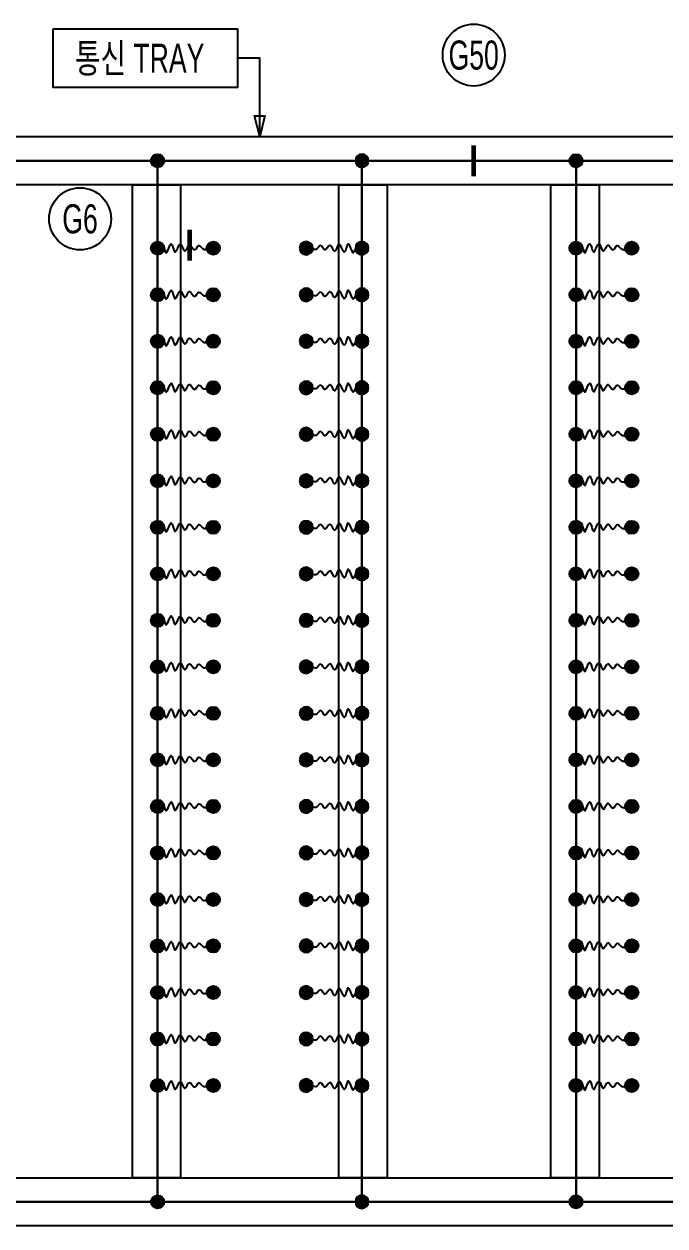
# Model space of a CAD drawing. Header units: millimetres. Extents: x -120884 to 122161, y 4425 to 84147.
# Drawn here: x -72830 to -64559, y 52614 to 68118 of the extents above; entities that cross this region are included whole.
import ezdxf
from ezdxf.enums import TextEntityAlignment as Align

# ---------------------------------------------------------------- set-up
doc = ezdxf.new("R2010")
doc.units = ezdxf.units.MM
doc.header["$LTSCALE"] = 150
doc.set_wipeout_variables(frame=1)
doc.linetypes.add('D1', pattern=[3, 1, -1, 1])
for name, color, linetype in [('-----21 Embeded Wire in Ceiling or Wall_전기', 3, 'Continuous'), ('-----27 Communication Cable Tray', 2, 'Continuous'), ('-----29 Indicator', 1, 'Continuous'), ('-----30 Text', 2, 'Continuous')]:
    doc.layers.add(name, color=color, linetype=linetype)
doc.styles.add('ELEC', font='')
doc.styles.get('ELEC').set_extended_font_data('Dotum')

# ---------------------------------------------------------------- blocks, each defined once
blk = doc.blocks.new('A$C10f95c32')
h = blk.add_hatch(color=0)
edge = h.paths.add_edge_path()
edge.add_arc((64.00719340983778, 64.00719340983778), 64.0071934098378, 720.0000000000341, 1080.000000000034, ccw=False)
at = {"color": 0}
blk.add_circle((64.00719340983778, 64.00719340983778), 64.0071934098378, dxfattribs=at)

msp = doc.modelspace()

# ---------------------------------------------------------------- linework, layer by layer
at = {"layer": '-----21 Embeded Wire in Ceiling or Wall_전기', "linetype": 'D1', "ltscale": 0.5, "const_width": 30, "elevation": 6.03217089559932e-10}
msp.add_lwpolyline([(-99799.64994898603, 52925.34452873934), (-39775.63594410513, 52925.34452873934), (-39775.63594410513, 66354.73008716758), (-99799.64994898603, 66354.73008716758)], close=True, dxfattribs=at)
for points in [[(-71106.26776992806, 66354.73008716758), (-71106.26776992806, 52925.34452873934)], [(-68469.0150966635, 66354.73008716758), (-68469.0150966635, 52925.34452873934)], [(-65706.26776992806, 66354.73008716758), (-65706.26776992806, 52925.34452873934)]]:
    msp.add_lwpolyline(points, dxfattribs=at)
at = {"layer": '-----21 Embeded Wire in Ceiling or Wall_전기'}
for points in [[(-71106.26776992806, 65226.22074930242), (-71052.59383443042, 65285.05277752626), (-70993.45864819406, 65167.56806085177), (-70929.56098314907, 65284.37394351012), (-70878.5815741026, 65173.6794242725), (-70811.288032182, 65280.29908213805), (-70754.18985637321, 65188.62027309102), (-70693.69322519281, 65266.7168299894), (-70626.3996832722, 65204.2390272881), (-70574.06140777629, 65261.28430058493), (-70510.67428458642, 65211.03108199994), (-70427.06660979285, 65240.23208834586), (-70387.64143330508, 65226.22074930242)], [(-68469.0150966635, 65226.22074930242), (-68522.68903216114, 65285.05277752626), (-68581.8242183975, 65167.56806085177), (-68645.72188344249, 65284.37394351012), (-68696.70129248896, 65173.6794242725), (-68763.99483440956, 65280.29908213805), (-68821.09301021835, 65188.62027309102), (-68881.58964139875, 65266.7168299894), (-68948.88318331935, 65204.2390272881), (-69001.22145881527, 65261.28430058493), (-69064.60858200514, 65211.03108199994), (-69148.21625679871, 65240.23208834586), (-69187.64143328648, 65226.22074930242)], [(-65706.26776992806, 65226.22074930242), (-65652.59383443042, 65285.05277752626), (-65593.45864819406, 65167.56806085177), (-65529.56098314907, 65284.37394351012), (-65478.5815741026, 65173.6794242725), (-65411.288032182, 65280.29908213805), (-65354.18985637321, 65188.62027309102), (-65293.69322519281, 65266.7168299894), (-65226.3996832722, 65204.2390272881), (-65174.06140777629, 65261.28430058493), (-65110.67428458642, 65211.03108199994), (-65027.06660979285, 65240.23208834586), (-64987.64143330508, 65226.22074930242)], [(-71106.26776992064, 64626.22074930251), (-71052.593834423, 64685.05277752635), (-70993.45864818664, 64567.56806085186), (-70929.56098314165, 64684.3739435102), (-70878.58157409518, 64573.67942427259), (-70811.28803217458, 64680.29908213814), (-70754.18985636579, 64588.6202730911), (-70693.69322518539, 64666.71682998948), (-70626.39968326478, 64604.23902728819), (-70574.06140776887, 64661.28430058502), (-70510.674284579, 64611.03108200003), (-70427.06660978543, 64640.23208834595), (-70387.64143329766, 64626.22074930251)], [(-68469.01509667092, 64626.22074930251), (-68522.68903216856, 64685.05277752635), (-68581.82421840492, 64567.56806085186), (-68645.7218834499, 64684.3739435102), (-68696.70129249638, 64573.67942427259), (-68763.99483441698, 64680.29908213814), (-68821.09301022577, 64588.6202730911), (-68881.58964140617, 64666.71682998948), (-68948.88318332678, 64604.23902728819), (-69001.22145882269, 64661.28430058502), (-69064.60858201256, 64611.03108200003), (-69148.21625680613, 64640.23208834595), (-69187.6414332939, 64626.22074930251)], [(-65706.26776992064, 64626.22074930251), (-65652.593834423, 64685.05277752635), (-65593.45864818664, 64567.56806085186), (-65529.56098314165, 64684.3739435102), (-65478.58157409518, 64573.67942427259), (-65411.28803217458, 64680.29908213814), (-65354.18985636579, 64588.6202730911), (-65293.69322518539, 64666.71682998948), (-65226.39968326478, 64604.23902728819), (-65174.06140776887, 64661.28430058502), (-65110.674284579, 64611.03108200003), (-65027.06660978543, 64640.23208834595), (-64987.64143329766, 64626.22074930251)], [(-71106.26776991322, 64026.22074930259), (-71052.59383441557, 64085.05277752643), (-70993.45864817922, 63967.56806085195), (-70929.56098313423, 64084.37394351029), (-70878.58157408776, 63973.67942427268), (-70811.28803216715, 64080.29908213823), (-70754.18985635837, 63988.62027309119), (-70693.69322517797, 64066.71682998957), (-70626.39968325736, 64004.23902728828), (-70574.06140776144, 64061.2843005851), (-70510.67428457158, 64011.03108200012), (-70427.066609778, 64040.23208834603), (-70387.64143329023, 64026.22074930259)], [(-68469.01509667834, 64026.22074930259), (-68522.68903217599, 64085.05277752643), (-68581.82421841234, 63967.56806085195), (-68645.72188345733, 64084.37394351029), (-68696.7012925038, 63973.67942427268), (-68763.9948344244, 64080.29908213823), (-68821.09301023319, 63988.62027309119), (-68881.5896414136, 64066.71682998957), (-68948.8831833342, 64004.23902728828), (-69001.22145883011, 64061.2843005851), (-69064.60858201998, 64011.03108200012), (-69148.21625681355, 64040.23208834603), (-69187.64143330132, 64026.22074930259)], [(-65706.26776991322, 64026.22074930259), (-65652.59383441557, 64085.05277752643), (-65593.45864817922, 63967.56806085195), (-65529.56098313423, 64084.37394351029), (-65478.58157408776, 63973.67942427268), (-65411.28803216715, 64080.29908213823), (-65354.18985635837, 63988.62027309119), (-65293.69322517797, 64066.71682998957), (-65226.39968325736, 64004.23902728828), (-65174.06140776144, 64061.2843005851), (-65110.67428457158, 64011.03108200012), (-65027.066609778, 64040.23208834603), (-64987.64143329023, 64026.22074930259)], [(-71106.26776991508, 63426.22074930257), (-71052.59383441744, 63485.05277752641), (-70993.45864818108, 63367.56806085193), (-70929.56098313609, 63484.37394351027), (-70878.58157408962, 63373.67942427265), (-70811.28803216902, 63480.2990821382), (-70754.18985636023, 63388.62027309117), (-70693.69322517983, 63466.71682998955), (-70626.39968325922, 63404.23902728825), (-70574.0614077633, 63461.28430058508), (-70510.67428457344, 63411.0310820001), (-70427.06660977987, 63440.23208834601), (-70387.6414332921, 63426.22074930257)], [(-68469.01509667648, 63426.22074930257), (-68522.68903217412, 63485.05277752641), (-68581.82421841047, 63367.56806085193), (-68645.72188345547, 63484.37394351027), (-68696.70129250194, 63373.67942427265), (-68763.99483442254, 63480.2990821382), (-68821.09301023133, 63388.62027309117), (-68881.58964141173, 63466.71682998955), (-68948.88318333233, 63404.23902728825), (-69001.22145882825, 63461.28430058508), (-69064.60858201812, 63411.0310820001), (-69148.21625681169, 63440.23208834601), (-69187.64143329946, 63426.22074930257)], [(-65706.26776991508, 63426.22074930257), (-65652.59383441744, 63485.05277752641), (-65593.45864818108, 63367.56806085193), (-65529.56098313609, 63484.37394351027), (-65478.58157408962, 63373.67942427265), (-65411.28803216902, 63480.2990821382), (-65354.18985636023, 63388.62027309117), (-65293.69322517983, 63466.71682998955), (-65226.39968325922, 63404.23902728825), (-65174.06140776331, 63461.28430058508), (-65110.67428457344, 63411.0310820001), (-65027.06660977987, 63440.23208834601), (-64987.6414332921, 63426.22074930257)], [(-71106.26776991694, 62826.22074930255), (-71052.5938344193, 62885.05277752639), (-70993.45864818295, 62767.5680608519), (-70929.56098313796, 62884.37394351025), (-70878.58157409148, 62773.67942427263), (-70811.28803217088, 62880.29908213818), (-70754.18985636209, 62788.62027309115), (-70693.69322518169, 62866.71682998953), (-70626.39968326109, 62804.23902728823), (-70574.06140776517, 62861.28430058506), (-70510.6742845753, 62811.03108200007), (-70427.06660978173, 62840.23208834599), (-70387.64143329396, 62826.22074930255)], [(-68469.01509667462, 62826.22074930255), (-68522.68903217226, 62885.05277752639), (-68581.82421840861, 62767.5680608519), (-68645.7218834536, 62884.37394351025), (-68696.70129250007, 62773.67942427263), (-68763.99483442068, 62880.29908213818), (-68821.09301022947, 62788.62027309115), (-68881.58964140987, 62866.71682998953), (-68948.88318333047, 62804.23902728823), (-69001.22145882639, 62861.28430058506), (-69064.60858201626, 62811.03108200007), (-69148.21625680983, 62840.23208834599), (-69187.6414332976, 62826.22074930255)], [(-65706.26776991694, 62826.22074930255), (-65652.5938344193, 62885.05277752639), (-65593.45864818295, 62767.5680608519), (-65529.56098313796, 62884.37394351025), (-65478.58157409148, 62773.67942427263), (-65411.28803217088, 62880.29908213818), (-65354.18985636209, 62788.62027309115), (-65293.69322518169, 62866.71682998953), (-65226.39968326109, 62804.23902728823), (-65174.06140776517, 62861.28430058506), (-65110.6742845753, 62811.03108200007), (-65027.06660978173, 62840.23208834599), (-64987.64143329396, 62826.22074930255)], [(-71106.2677699188, 62226.22074930253), (-71052.59383442116, 62285.05277752637), (-70993.45864818481, 62167.56806085188), (-70929.56098313982, 62284.37394351023), (-70878.58157409335, 62173.67942427261), (-70811.28803217274, 62280.29908213816), (-70754.18985636396, 62188.62027309112), (-70693.69322518355, 62266.71682998951), (-70626.39968326295, 62204.23902728821), (-70574.06140776703, 62261.28430058504), (-70510.67428457717, 62211.03108200005), (-70427.0666097836, 62240.23208834597), (-70387.64143329582, 62226.22074930253)], [(-68469.01509667275, 62226.22074930253), (-68522.6890321704, 62285.05277752637), (-68581.82421840675, 62167.56806085188), (-68645.72188345174, 62284.37394351023), (-68696.70129249821, 62173.67942427261), (-68763.99483441882, 62280.29908213816), (-68821.0930102276, 62188.62027309112), (-68881.589641408, 62266.71682998951), (-68948.88318332861, 62204.23902728821), (-69001.22145882453, 62261.28430058504), (-69064.60858201439, 62211.03108200005), (-69148.21625680797, 62240.23208834597), (-69187.64143329574, 62226.22074930253)], [(-65706.2677699188, 62226.22074930253), (-65652.59383442116, 62285.05277752637), (-65593.45864818481, 62167.56806085188), (-65529.56098313982, 62284.37394351023), (-65478.58157409335, 62173.67942427261), (-65411.28803217274, 62280.29908213816), (-65354.18985636396, 62188.62027309112), (-65293.69322518355, 62266.71682998951), (-65226.39968326295, 62204.23902728821), (-65174.06140776703, 62261.28430058504), (-65110.67428457717, 62211.03108200005), (-65027.06660978359, 62240.23208834597), (-64987.64143329582, 62226.22074930253)], [(-71106.26776992067, 61626.22074930251), (-71052.59383442302, 61685.05277752635), (-70993.45864818667, 61567.56806085186), (-70929.56098314168, 61684.3739435102), (-70878.58157409521, 61573.67942427259), (-70811.2880321746, 61680.29908213814), (-70754.18985636582, 61588.6202730911), (-70693.69322518542, 61666.71682998948), (-70626.39968326481, 61604.23902728819), (-70574.0614077689, 61661.28430058502), (-70510.67428457903, 61611.03108200003), (-70427.06660978546, 61640.23208834595), (-70387.64143329769, 61626.22074930251)], [(-68469.01509667089, 61626.22074930251), (-68522.68903216854, 61685.05277752635), (-68581.82421840489, 61567.56806085186), (-68645.72188344988, 61684.3739435102), (-68696.70129249635, 61573.67942427259), (-68763.99483441695, 61680.29908213814), (-68821.09301022574, 61588.6202730911), (-68881.58964140614, 61666.71682998948), (-68948.88318332675, 61604.23902728819), (-69001.22145882266, 61661.28430058502), (-69064.60858201253, 61611.03108200003), (-69148.2162568061, 61640.23208834595), (-69187.64143329387, 61626.22074930251)], [(-65706.26776992067, 61626.22074930251), (-65652.59383442302, 61685.05277752635), (-65593.45864818667, 61567.56806085186), (-65529.56098314168, 61684.3739435102), (-65478.58157409521, 61573.67942427259), (-65411.28803217461, 61680.29908213814), (-65354.18985636582, 61588.6202730911), (-65293.69322518542, 61666.71682998948), (-65226.39968326481, 61604.23902728819), (-65174.0614077689, 61661.28430058502), (-65110.67428457903, 61611.03108200003), (-65027.06660978546, 61640.23208834595), (-64987.64143329769, 61626.22074930251)], [(-71106.26776992067, 61026.22074930251), (-71052.59383442302, 61085.05277752635), (-70993.45864818667, 60967.56806085186), (-70929.56098314168, 61084.3739435102), (-70878.58157409521, 60973.67942427259), (-70811.2880321746, 61080.29908213814), (-70754.18985636582, 60988.6202730911), (-70693.69322518542, 61066.71682998948), (-70626.39968326481, 61004.23902728819), (-70574.0614077689, 61061.28430058502), (-70510.67428457903, 61011.03108200003), (-70427.06660978546, 61040.23208834595), (-70387.64143329769, 61026.22074930251)], [(-68469.01509667089, 61026.22074930251), (-68522.68903216854, 61085.05277752635), (-68581.82421840489, 60967.56806085186), (-68645.72188344988, 61084.3739435102), (-68696.70129249635, 60973.67942427259), (-68763.99483441695, 61080.29908213814), (-68821.09301022574, 60988.6202730911), (-68881.58964140614, 61066.71682998948), (-68948.88318332675, 61004.23902728819), (-69001.22145882266, 61061.28430058502), (-69064.60858201253, 61011.03108200003), (-69148.2162568061, 61040.23208834595), (-69187.64143329387, 61026.22074930251)], [(-65706.26776992067, 61026.22074930251), (-65652.59383442302, 61085.05277752635), (-65593.45864818667, 60967.56806085186), (-65529.56098314168, 61084.3739435102), (-65478.58157409521, 60973.67942427259), (-65411.28803217461, 61080.29908213814), (-65354.18985636582, 60988.6202730911), (-65293.69322518542, 61066.71682998948), (-65226.39968326481, 61004.23902728819), (-65174.0614077689, 61061.28430058502), (-65110.67428457903, 61011.03108200003), (-65027.06660978546, 61040.23208834595), (-64987.64143329769, 61026.22074930251)], [(-71106.26776992067, 60426.22074930251), (-71052.59383442302, 60485.05277752635), (-70993.45864818667, 60367.56806085186), (-70929.56098314168, 60484.3739435102), (-70878.58157409521, 60373.67942427259), (-70811.2880321746, 60480.29908213814), (-70754.18985636582, 60388.6202730911), (-70693.69322518542, 60466.71682998948), (-70626.39968326481, 60404.23902728819), (-70574.0614077689, 60461.28430058502), (-70510.67428457903, 60411.03108200003), (-70427.06660978546, 60440.23208834595), (-70387.64143329769, 60426.22074930251)], [(-68469.01509667089, 60426.22074930251), (-68522.68903216854, 60485.05277752635), (-68581.82421840489, 60367.56806085186), (-68645.72188344988, 60484.3739435102), (-68696.70129249635, 60373.67942427259), (-68763.99483441695, 60480.29908213814), (-68821.09301022574, 60388.6202730911), (-68881.58964140614, 60466.71682998948), (-68948.88318332675, 60404.23902728819), (-69001.22145882266, 60461.28430058502), (-69064.60858201253, 60411.03108200003), (-69148.2162568061, 60440.23208834595), (-69187.64143329387, 60426.22074930251)], [(-65706.26776992067, 60426.22074930251), (-65652.59383442302, 60485.05277752635), (-65593.45864818667, 60367.56806085186), (-65529.56098314168, 60484.3739435102), (-65478.58157409521, 60373.67942427259), (-65411.28803217461, 60480.29908213814), (-65354.18985636582, 60388.6202730911), (-65293.69322518542, 60466.71682998948), (-65226.39968326481, 60404.23902728819), (-65174.0614077689, 60461.28430058502), (-65110.67428457903, 60411.03108200003), (-65027.06660978546, 60440.23208834595), (-64987.64143329769, 60426.22074930251)], [(-71106.26776992067, 59826.22074930251), (-71052.59383442302, 59885.05277752635), (-70993.45864818667, 59767.56806085186), (-70929.56098314168, 59884.3739435102), (-70878.58157409521, 59773.67942427259), (-70811.2880321746, 59880.29908213814), (-70754.18985636582, 59788.6202730911), (-70693.69322518542, 59866.71682998948), (-70626.39968326481, 59804.23902728819), (-70574.0614077689, 59861.28430058502), (-70510.67428457903, 59811.03108200003), (-70427.06660978546, 59840.23208834595), (-70387.64143329769, 59826.22074930251)], [(-68469.01509667089, 59826.22074930251), (-68522.68903216854, 59885.05277752635), (-68581.82421840489, 59767.56806085186), (-68645.72188344988, 59884.3739435102), (-68696.70129249635, 59773.67942427259), (-68763.99483441695, 59880.29908213814), (-68821.09301022574, 59788.6202730911), (-68881.58964140614, 59866.71682998948), (-68948.88318332675, 59804.23902728819), (-69001.22145882266, 59861.28430058502), (-69064.60858201253, 59811.03108200003), (-69148.2162568061, 59840.23208834595), (-69187.64143329387, 59826.22074930251)], [(-65706.26776992067, 59826.22074930251), (-65652.59383442302, 59885.05277752635), (-65593.45864818667, 59767.56806085186), (-65529.56098314168, 59884.3739435102), (-65478.58157409521, 59773.67942427259), (-65411.28803217461, 59880.29908213814), (-65354.18985636582, 59788.6202730911), (-65293.69322518542, 59866.71682998948), (-65226.39968326481, 59804.23902728819), (-65174.0614077689, 59861.28430058502), (-65110.67428457903, 59811.03108200003), (-65027.06660978546, 59840.23208834595), (-64987.64143329769, 59826.22074930251)], [(-71106.26776992064, 59226.22074930251), (-71052.593834423, 59285.05277752635), (-70993.45864818664, 59167.56806085186), (-70929.56098314165, 59284.3739435102), (-70878.58157409518, 59173.67942427259), (-70811.28803217458, 59280.29908213814), (-70754.18985636579, 59188.6202730911), (-70693.69322518539, 59266.71682998948), (-70626.39968326478, 59204.23902728819), (-70574.06140776887, 59261.28430058502), (-70510.674284579, 59211.03108200003), (-70427.06660978543, 59240.23208834595), (-70387.64143329766, 59226.22074930251)], [(-68469.01509667089, 59226.22074930251), (-68522.68903216854, 59285.05277752635), (-68581.82421840489, 59167.56806085186), (-68645.72188344988, 59284.3739435102), (-68696.70129249635, 59173.67942427259), (-68763.99483441695, 59280.29908213814), (-68821.09301022574, 59188.6202730911), (-68881.58964140614, 59266.71682998948), (-68948.88318332675, 59204.23902728819), (-69001.22145882266, 59261.28430058502), (-69064.60858201253, 59211.03108200003), (-69148.2162568061, 59240.23208834595), (-69187.64143329387, 59226.22074930251)], [(-65706.26776992064, 59226.22074930251), (-65652.593834423, 59285.05277752635), (-65593.45864818664, 59167.56806085186), (-65529.56098314165, 59284.3739435102), (-65478.58157409518, 59173.67942427259), (-65411.28803217458, 59280.29908213814), (-65354.18985636579, 59188.6202730911), (-65293.69322518539, 59266.71682998948), (-65226.39968326478, 59204.23902728819), (-65174.06140776887, 59261.28430058502), (-65110.674284579, 59211.03108200003), (-65027.06660978543, 59240.23208834595), (-64987.64143329766, 59226.22074930251)], [(-71106.26776992064, 58626.22074930251), (-71052.593834423, 58685.05277752635), (-70993.45864818664, 58567.56806085186), (-70929.56098314165, 58684.3739435102), (-70878.58157409518, 58573.67942427259), (-70811.28803217458, 58680.29908213814), (-70754.18985636579, 58588.6202730911), (-70693.69322518539, 58666.71682998948), (-70626.39968326478, 58604.23902728819), (-70574.06140776887, 58661.28430058502), (-70510.674284579, 58611.03108200003), (-70427.06660978543, 58640.23208834595), (-70387.64143329766, 58626.22074930251)], [(-68469.01509667089, 58626.22074930251), (-68522.68903216854, 58685.05277752635), (-68581.82421840489, 58567.56806085186), (-68645.72188344988, 58684.3739435102), (-68696.70129249635, 58573.67942427259), (-68763.99483441695, 58680.29908213814), (-68821.09301022574, 58588.6202730911), (-68881.58964140614, 58666.71682998948), (-68948.88318332675, 58604.23902728819), (-69001.22145882266, 58661.28430058502), (-69064.60858201253, 58611.03108200003), (-69148.2162568061, 58640.23208834595), (-69187.64143329387, 58626.22074930251)], [(-65706.26776992064, 58626.22074930251), (-65652.593834423, 58685.05277752635), (-65593.45864818664, 58567.56806085186), (-65529.56098314165, 58684.3739435102), (-65478.58157409518, 58573.67942427259), (-65411.28803217458, 58680.29908213814), (-65354.18985636579, 58588.6202730911), (-65293.69322518539, 58666.71682998948), (-65226.39968326478, 58604.23902728819), (-65174.06140776887, 58661.28430058502), (-65110.674284579, 58611.03108200003), (-65027.06660978543, 58640.23208834595), (-64987.64143329766, 58626.22074930251)], [(-71106.26776992064, 58026.22074930251), (-71052.593834423, 58085.05277752635), (-70993.45864818664, 57967.56806085186), (-70929.56098314165, 58084.3739435102), (-70878.58157409518, 57973.67942427259), (-70811.28803217458, 58080.29908213814), (-70754.18985636579, 57988.6202730911), (-70693.69322518539, 58066.71682998948), (-70626.39968326478, 58004.23902728819), (-70574.06140776887, 58061.28430058502), (-70510.674284579, 58011.03108200003), (-70427.06660978543, 58040.23208834595), (-70387.64143329766, 58026.22074930251)], [(-68469.01509667089, 58026.22074930251), (-68522.68903216854, 58085.05277752635), (-68581.82421840489, 57967.56806085186), (-68645.72188344988, 58084.3739435102), (-68696.70129249635, 57973.67942427259), (-68763.99483441695, 58080.29908213814), (-68821.09301022574, 57988.6202730911), (-68881.58964140614, 58066.71682998948), (-68948.88318332675, 58004.23902728819), (-69001.22145882266, 58061.28430058502), (-69064.60858201253, 58011.03108200003), (-69148.2162568061, 58040.23208834595), (-69187.64143329387, 58026.22074930251)], [(-65706.26776992064, 58026.22074930251), (-65652.593834423, 58085.05277752635), (-65593.45864818664, 57967.56806085186), (-65529.56098314165, 58084.3739435102), (-65478.58157409518, 57973.67942427259), (-65411.28803217458, 58080.29908213814), (-65354.18985636579, 57988.6202730911), (-65293.69322518539, 58066.71682998948), (-65226.39968326478, 58004.23902728819), (-65174.06140776887, 58061.28430058502), (-65110.674284579, 58011.03108200003), (-65027.06660978543, 58040.23208834595), (-64987.64143329766, 58026.22074930251)], [(-71106.26776992064, 57426.22074930251), (-71052.593834423, 57485.05277752635), (-70993.45864818664, 57367.56806085186), (-70929.56098314165, 57484.3739435102), (-70878.58157409518, 57373.67942427259), (-70811.28803217458, 57480.29908213814), (-70754.18985636579, 57388.6202730911), (-70693.69322518539, 57466.71682998948), (-70626.39968326478, 57404.23902728819), (-70574.06140776887, 57461.28430058502), (-70510.674284579, 57411.03108200003), (-70427.06660978543, 57440.23208834595), (-70387.64143329766, 57426.22074930251)], [(-68469.01509667092, 57426.22074930251), (-68522.68903216856, 57485.05277752635), (-68581.82421840492, 57367.56806085186), (-68645.7218834499, 57484.3739435102), (-68696.70129249638, 57373.67942427259), (-68763.99483441698, 57480.29908213814), (-68821.09301022577, 57388.6202730911), (-68881.58964140617, 57466.71682998948), (-68948.88318332678, 57404.23902728819), (-69001.22145882269, 57461.28430058502), (-69064.60858201256, 57411.03108200003), (-69148.21625680613, 57440.23208834595), (-69187.6414332939, 57426.22074930251)], [(-65706.26776992064, 57426.22074930251), (-65652.593834423, 57485.05277752635), (-65593.45864818664, 57367.56806085186), (-65529.56098314165, 57484.3739435102), (-65478.58157409518, 57373.67942427259), (-65411.28803217458, 57480.29908213814), (-65354.18985636579, 57388.6202730911), (-65293.69322518539, 57466.71682998948), (-65226.39968326478, 57404.23902728819), (-65174.06140776887, 57461.28430058502), (-65110.674284579, 57411.03108200003), (-65027.06660978543, 57440.23208834595), (-64987.64143329766, 57426.22074930251)], [(-71106.26776992064, 56826.22074930251), (-71052.593834423, 56885.05277752635), (-70993.45864818664, 56767.56806085186), (-70929.56098314165, 56884.3739435102), (-70878.58157409518, 56773.67942427259), (-70811.28803217458, 56880.29908213814), (-70754.18985636579, 56788.6202730911), (-70693.69322518539, 56866.71682998948), (-70626.39968326478, 56804.23902728819), (-70574.06140776887, 56861.28430058502), (-70510.674284579, 56811.03108200003), (-70427.06660978543, 56840.23208834595), (-70387.64143329766, 56826.22074930251)], [(-68469.01509667092, 56826.22074930251), (-68522.68903216856, 56885.05277752635), (-68581.82421840492, 56767.56806085186), (-68645.7218834499, 56884.3739435102), (-68696.70129249638, 56773.67942427259), (-68763.99483441698, 56880.29908213814), (-68821.09301022577, 56788.6202730911), (-68881.58964140617, 56866.71682998948), (-68948.88318332678, 56804.23902728819), (-69001.22145882269, 56861.28430058502), (-69064.60858201256, 56811.03108200003), (-69148.21625680613, 56840.23208834595), (-69187.6414332939, 56826.22074930251)], [(-65706.26776992064, 56826.22074930251), (-65652.593834423, 56885.05277752635), (-65593.45864818664, 56767.56806085186), (-65529.56098314165, 56884.3739435102), (-65478.58157409518, 56773.67942427259), (-65411.28803217458, 56880.29908213814), (-65354.18985636579, 56788.6202730911), (-65293.69322518539, 56866.71682998948), (-65226.39968326478, 56804.23902728819), (-65174.06140776887, 56861.28430058502), (-65110.674284579, 56811.03108200003), (-65027.06660978543, 56840.23208834595), (-64987.64143329766, 56826.22074930251)], [(-71106.26776992064, 56226.22074930251), (-71052.593834423, 56285.05277752635), (-70993.45864818664, 56167.56806085186), (-70929.56098314165, 56284.3739435102), (-70878.58157409518, 56173.67942427259), (-70811.28803217458, 56280.29908213814), (-70754.18985636579, 56188.6202730911), (-70693.69322518539, 56266.71682998948), (-70626.39968326478, 56204.23902728819), (-70574.06140776887, 56261.28430058502), (-70510.674284579, 56211.03108200003), (-70427.06660978543, 56240.23208834595), (-70387.64143329766, 56226.22074930251)], [(-68469.01509667092, 56226.22074930251), (-68522.68903216856, 56285.05277752635), (-68581.82421840492, 56167.56806085186), (-68645.7218834499, 56284.3739435102), (-68696.70129249638, 56173.67942427259), (-68763.99483441698, 56280.29908213814), (-68821.09301022577, 56188.6202730911), (-68881.58964140617, 56266.71682998948), (-68948.88318332678, 56204.23902728819), (-69001.22145882269, 56261.28430058502), (-69064.60858201256, 56211.03108200003), (-69148.21625680613, 56240.23208834595), (-69187.6414332939, 56226.22074930251)], [(-65706.26776992064, 56226.22074930251), (-65652.593834423, 56285.05277752635), (-65593.45864818664, 56167.56806085186), (-65529.56098314165, 56284.3739435102), (-65478.58157409518, 56173.67942427259), (-65411.28803217458, 56280.29908213814), (-65354.18985636579, 56188.6202730911), (-65293.69322518539, 56266.71682998948), (-65226.39968326478, 56204.23902728819), (-65174.06140776887, 56261.28430058502), (-65110.674284579, 56211.03108200003), (-65027.06660978543, 56240.23208834595), (-64987.64143329766, 56226.22074930251)], [(-71106.26776992064, 55626.22074930251), (-71052.593834423, 55685.05277752635), (-70993.45864818664, 55567.56806085186), (-70929.56098314165, 55684.3739435102), (-70878.58157409518, 55573.67942427259), (-70811.28803217458, 55680.29908213814), (-70754.18985636579, 55588.6202730911), (-70693.69322518539, 55666.71682998948), (-70626.39968326478, 55604.23902728819), (-70574.06140776887, 55661.28430058502), (-70510.674284579, 55611.03108200003), (-70427.06660978543, 55640.23208834595), (-70387.64143329766, 55626.22074930251)], [(-68469.01509667092, 55626.22074930251), (-68522.68903216856, 55685.05277752635), (-68581.82421840492, 55567.56806085186), (-68645.7218834499, 55684.3739435102), (-68696.70129249638, 55573.67942427259), (-68763.99483441698, 55680.29908213814), (-68821.09301022577, 55588.6202730911), (-68881.58964140617, 55666.71682998948), (-68948.88318332678, 55604.23902728819), (-69001.22145882269, 55661.28430058502), (-69064.60858201256, 55611.03108200003), (-69148.21625680613, 55640.23208834595), (-69187.6414332939, 55626.22074930251)], [(-65706.26776992064, 55626.22074930251), (-65652.593834423, 55685.05277752635), (-65593.45864818664, 55567.56806085186), (-65529.56098314165, 55684.3739435102), (-65478.58157409518, 55573.67942427259), (-65411.28803217458, 55680.29908213814), (-65354.18985636579, 55588.6202730911), (-65293.69322518539, 55666.71682998948), (-65226.39968326478, 55604.23902728819), (-65174.06140776887, 55661.28430058502), (-65110.674284579, 55611.03108200003), (-65027.06660978543, 55640.23208834595), (-64987.64143329766, 55626.22074930251)], [(-71106.26776992064, 55026.22074930251), (-71052.593834423, 55085.05277752635), (-70993.45864818664, 54967.56806085186), (-70929.56098314165, 55084.3739435102), (-70878.58157409518, 54973.67942427259), (-70811.28803217458, 55080.29908213814), (-70754.18985636579, 54988.6202730911), (-70693.69322518539, 55066.71682998948), (-70626.39968326478, 55004.23902728819), (-70574.06140776887, 55061.28430058502), (-70510.674284579, 55011.03108200003), (-70427.06660978543, 55040.23208834595), (-70387.64143329766, 55026.22074930251)], [(-68469.01509667092, 55026.22074930251), (-68522.68903216856, 55085.05277752635), (-68581.82421840492, 54967.56806085186), (-68645.7218834499, 55084.3739435102), (-68696.70129249638, 54973.67942427259), (-68763.99483441698, 55080.29908213814), (-68821.09301022577, 54988.6202730911), (-68881.58964140617, 55066.71682998948), (-68948.88318332678, 55004.23902728819), (-69001.22145882269, 55061.28430058502), (-69064.60858201256, 55011.03108200003), (-69148.21625680613, 55040.23208834595), (-69187.6414332939, 55026.22074930251)], [(-65706.26776992064, 55026.22074930251), (-65652.593834423, 55085.05277752635), (-65593.45864818664, 54967.56806085186), (-65529.56098314165, 55084.3739435102), (-65478.58157409518, 54973.67942427259), (-65411.28803217458, 55080.29908213814), (-65354.18985636579, 54988.6202730911), (-65293.69322518539, 55066.71682998948), (-65226.39968326478, 55004.23902728819), (-65174.06140776887, 55061.28430058502), (-65110.674284579, 55011.03108200003), (-65027.06660978543, 55040.23208834595), (-64987.64143329766, 55026.22074930251)], [(-71106.26776992064, 54426.22074930251), (-71052.593834423, 54485.05277752635), (-70993.45864818664, 54367.56806085186), (-70929.56098314165, 54484.3739435102), (-70878.58157409518, 54373.67942427259), (-70811.28803217458, 54480.29908213814), (-70754.18985636579, 54388.6202730911), (-70693.69322518539, 54466.71682998948), (-70626.39968326478, 54404.23902728819), (-70574.06140776887, 54461.28430058502), (-70510.674284579, 54411.03108200003), (-70427.06660978543, 54440.23208834595), (-70387.64143329766, 54426.22074930251)], [(-68469.01509667092, 54426.22074930251), (-68522.68903216856, 54485.05277752635), (-68581.82421840492, 54367.56806085186), (-68645.7218834499, 54484.3739435102), (-68696.70129249638, 54373.67942427259), (-68763.99483441698, 54480.29908213814), (-68821.09301022577, 54388.6202730911), (-68881.58964140617, 54466.71682998948), (-68948.88318332678, 54404.23902728819), (-69001.22145882269, 54461.28430058502), (-69064.60858201256, 54411.03108200003), (-69148.21625680613, 54440.23208834595), (-69187.6414332939, 54426.22074930251)], [(-65706.26776992064, 54426.22074930251), (-65652.593834423, 54485.05277752635), (-65593.45864818664, 54367.56806085186), (-65529.56098314165, 54484.3739435102), (-65478.58157409518, 54373.67942427259), (-65411.28803217458, 54480.29908213814), (-65354.18985636579, 54388.6202730911), (-65293.69322518539, 54466.71682998948), (-65226.39968326478, 54404.23902728819), (-65174.06140776887, 54461.28430058502), (-65110.674284579, 54411.03108200003), (-65027.06660978543, 54440.23208834595), (-64987.64143329766, 54426.22074930251)]]:
    msp.add_spline(points, degree=3, dxfattribs=at)
at = {"layer": '-----27 Communication Cable Tray', "color": 9, "elevation": 6.03217089559932e-10}
for points in [[(-39464.68614241926, 66043.78028548164), (-100110.5997506719, 66043.78028548165), (-100110.5997506719, 66665.6798888534), (-39464.68614241926, 66665.67988885338)], [(-71430.97263965322, 66043.78028548165), (-70809.07303628157, 66043.78028548165), (-70809.07303628157, 53236.29433042521), (-71430.97263965322, 53236.29433042521)], [(-68766.21285679282, 66043.78028548165), (-68144.31325342116, 66043.78028548165), (-68144.31325342116, 53236.29433042521), (-68766.21285679282, 53236.29433042521)], [(-66030.97263965322, 66043.78028548165), (-65409.07303628157, 66043.78028548165), (-65409.07303628157, 53236.2943304252), (-66030.97263965322, 53236.29433042521)], [(-39464.68614241926, 52614.39472705346), (-100110.5997506719, 52614.39472705347), (-100110.5997506719, 53236.29433042521), (-39464.68614241926, 53236.2943304252)]]:
    msp.add_lwpolyline(points, close=True, dxfattribs=at)
at = {"layer": '-----29 Indicator', "color": 1, "elevation": 6.03217089559932e-10}
msp.add_lwpolyline([(-69787.64294654556, 66665.6798888534), (-69854.3096132123, 66932.34655552002), (-69720.97627987881, 66932.34655552002), (-69787.64294654556, 66665.6798888534), (-69787.64294654556, 67676.81864075427), (-70071.29217631795, 67676.81864075427)], dxfattribs=at)
at = {"layer": '-----29 Indicator'}
for points, elevation in [([(-67027.15365393925, 67222.73008716758, 0, 0, 0), (-67027.15365393925, 66554.73008716758, 60, 60, 0), (-67027.15365393925, 66154.73008716758, 0, 0, 0)], 6.03217089559932e-10), ([(-71611.85497831, 65604.99377715957, 0, 0, 0), (-70691.66529435705, 65604.99377715957, 0, 0, 0), (-70691.66529435705, 65466.02718371162, 60, 60, 0), (-70691.66529435705, 65066.02718371162, 0, 0, 0)], 6.032170897767725e-10)]:
    msp.add_lwpolyline(points, format="xyseb", dxfattribs=dict(at, elevation=elevation))
for centre in [(-67027.15365393937, 67717.73008716758), (-72106.85497831, 65604.99377715957)]:
    msp.add_circle(centre, 400, dxfattribs=at)

# ---------------------------------------------------------------- block references
at = {"layer": '-----21 Embeded Wire in Ceiling or Wall_전기', "yscale": 1.333333333333333, "zscale": 1.333333333333333}
for p, xscale in [((-71191.61069447451, 66269.38716262113), 1.333333333333333), ((-68383.67217211705, 66269.38716262113), -1.333333333333333), ((-65791.61069447451, 66269.38716262113), 1.333333333333333), ((-71191.61069447451, 65140.87782475597), 1.333333333333333), ((-70472.98435785153, 65140.87782475597), 1.333333333333333), ((-69102.29850874003, 65140.87782475597), -1.333333333333333), ((-68383.67217211705, 65140.87782475597), -1.333333333333333), ((-65791.61069447451, 65140.87782475597), 1.333333333333333), ((-65072.98435785153, 65140.87782475597), 1.333333333333333), ((-71191.61069446709, 64540.87782475605), 1.333333333333333), ((-70472.9843578441, 64540.87782475605), 1.333333333333333), ((-69102.29850874745, 64540.87782475605), -1.333333333333333), ((-68383.67217212447, 64540.87782475605), -1.333333333333333), ((-65791.61069446709, 64540.87782475605), 1.333333333333333), ((-65072.98435784411, 64540.87782475605), 1.333333333333333), ((-71191.61069445967, 63940.87782475614), 1.333333333333333), ((-70472.98435783669, 63940.87782475614), 1.333333333333333), ((-69102.29850875487, 63940.87782475614), -1.333333333333333), ((-68383.67217213189, 63940.87782475614), -1.333333333333333), ((-65791.61069445967, 63940.87782475614), 1.333333333333333), ((-65072.98435783669, 63940.87782475614), 1.333333333333333), ((-71191.61069446153, 63340.87782475612), 1.333333333333333), ((-70472.98435783855, 63340.87782475612), 1.333333333333333), ((-69102.29850875301, 63340.87782475612), -1.333333333333333), ((-68383.67217213003, 63340.87782475612), -1.333333333333333), ((-65791.61069446153, 63340.87782475612), 1.333333333333333), ((-65072.98435783855, 63340.87782475612), 1.333333333333333), ((-71191.6106944634, 62740.8778247561), 1.333333333333333), ((-70472.98435784041, 62740.8778247561), 1.333333333333333), ((-69102.29850875115, 62740.8778247561), -1.333333333333333), ((-68383.67217212816, 62740.8778247561), -1.333333333333333), ((-65791.6106944634, 62740.8778247561), 1.333333333333333), ((-65072.98435784041, 62740.8778247561), 1.333333333333333), ((-71191.61069446526, 62140.87782475608), 1.333333333333333), ((-70472.98435784227, 62140.87782475608), 1.333333333333333), ((-69102.29850874929, 62140.87782475608), -1.333333333333333), ((-68383.6721721263, 62140.87782475608), -1.333333333333333), ((-65791.61069446526, 62140.87782475608), 1.333333333333333), ((-65072.98435784227, 62140.87782475608), 1.333333333333333), ((-71191.61069446712, 61540.87782475605), 1.333333333333333), ((-70472.98435784414, 61540.87782475605), 1.333333333333333), ((-69102.29850874742, 61540.87782475605), -1.333333333333333), ((-68383.67217212444, 61540.87782475605), -1.333333333333333), ((-65791.61069446712, 61540.87782475605), 1.333333333333333), ((-65072.98435784414, 61540.87782475605), 1.333333333333333), ((-71191.61069446712, 60940.87782475605), 1.333333333333333), ((-70472.98435784414, 60940.87782475605), 1.333333333333333), ((-69102.29850874742, 60940.87782475605), -1.333333333333333), ((-68383.67217212444, 60940.87782475605), -1.333333333333333), ((-65791.61069446712, 60940.87782475605), 1.333333333333333), ((-65072.98435784414, 60940.87782475605), 1.333333333333333), ((-71191.61069446712, 60340.87782475605), 1.333333333333333), ((-70472.98435784414, 60340.87782475605), 1.333333333333333), ((-69102.29850874742, 60340.87782475605), -1.333333333333333), ((-68383.67217212444, 60340.87782475605), -1.333333333333333), ((-65791.61069446712, 60340.87782475605), 1.333333333333333), ((-65072.98435784414, 60340.87782475605), 1.333333333333333), ((-71191.61069446712, 59740.87782475605), 1.333333333333333), ((-70472.98435784414, 59740.87782475605), 1.333333333333333), ((-69102.29850874742, 59740.87782475605), -1.333333333333333), ((-68383.67217212444, 59740.87782475605), -1.333333333333333), ((-65791.61069446712, 59740.87782475605), 1.333333333333333), ((-65072.98435784414, 59740.87782475605), 1.333333333333333), ((-71191.61069446709, 59140.87782475605), 1.333333333333333), ((-70472.9843578441, 59140.87782475605), 1.333333333333333), ((-69102.29850874742, 59140.87782475605), -1.333333333333333), ((-68383.67217212444, 59140.87782475605), -1.333333333333333), ((-65791.61069446709, 59140.87782475605), 1.333333333333333), ((-65072.98435784411, 59140.87782475605), 1.333333333333333), ((-71191.61069446709, 58540.87782475605), 1.333333333333333), ((-70472.9843578441, 58540.87782475605), 1.333333333333333), ((-69102.29850874742, 58540.87782475605), -1.333333333333333), ((-68383.67217212444, 58540.87782475605), -1.333333333333333), ((-65791.61069446709, 58540.87782475605), 1.333333333333333), ((-65072.98435784411, 58540.87782475605), 1.333333333333333), ((-71191.61069446709, 57940.87782475605), 1.333333333333333), ((-70472.9843578441, 57940.87782475605), 1.333333333333333), ((-69102.29850874742, 57940.87782475605), -1.333333333333333), ((-68383.67217212444, 57940.87782475605), -1.333333333333333), ((-65791.61069446709, 57940.87782475605), 1.333333333333333), ((-65072.98435784411, 57940.87782475605), 1.333333333333333), ((-71191.61069446709, 57340.87782475605), 1.333333333333333), ((-70472.9843578441, 57340.87782475605), 1.333333333333333), ((-69102.29850874745, 57340.87782475605), -1.333333333333333), ((-68383.67217212447, 57340.87782475605), -1.333333333333333), ((-65791.61069446709, 57340.87782475605), 1.333333333333333), ((-65072.98435784411, 57340.87782475605), 1.333333333333333), ((-71191.61069446709, 56740.87782475605), 1.333333333333333), ((-70472.9843578441, 56740.87782475605), 1.333333333333333), ((-69102.29850874745, 56740.87782475605), -1.333333333333333), ((-68383.67217212447, 56740.87782475605), -1.333333333333333), ((-65791.61069446709, 56740.87782475605), 1.333333333333333), ((-65072.98435784411, 56740.87782475605), 1.333333333333333), ((-71191.61069446709, 56140.87782475605), 1.333333333333333), ((-70472.9843578441, 56140.87782475605), 1.333333333333333), ((-69102.29850874745, 56140.87782475605), -1.333333333333333), ((-68383.67217212447, 56140.87782475605), -1.333333333333333), ((-65791.61069446709, 56140.87782475605), 1.333333333333333), ((-65072.98435784411, 56140.87782475605), 1.333333333333333), ((-71191.61069446709, 55540.87782475605), 1.333333333333333), ((-70472.9843578441, 55540.87782475605), 1.333333333333333), ((-69102.29850874745, 55540.87782475605), -1.333333333333333), ((-68383.67217212447, 55540.87782475605), -1.333333333333333), ((-65791.61069446709, 55540.87782475605), 1.333333333333333), ((-65072.98435784411, 55540.87782475605), 1.333333333333333), ((-71191.61069446709, 54940.87782475605), 1.333333333333333), ((-70472.9843578441, 54940.87782475605), 1.333333333333333), ((-69102.29850874745, 54940.87782475605), -1.333333333333333), ((-68383.67217212447, 54940.87782475605), -1.333333333333333), ((-65791.61069446709, 54940.87782475605), 1.333333333333333), ((-65072.98435784411, 54940.87782475605), 1.333333333333333), ((-71191.61069446709, 54340.87782475605), 1.333333333333333), ((-70472.9843578441, 54340.87782475605), 1.333333333333333), ((-69102.29850874745, 54340.87782475605), -1.333333333333333), ((-68383.67217212447, 54340.87782475605), -1.333333333333333), ((-65791.61069446709, 54340.87782475605), 1.333333333333333), ((-65072.98435784411, 54340.87782475605), 1.333333333333333), ((-71191.61069448193, 52840.00160419289), 1.333333333333333), ((-68383.67217210963, 52840.00160419289), -1.333333333333333), ((-65791.61069448193, 52840.00160419289), 1.333333333333333)]:
    msp.add_blockref('A$C10f95c32', p, dxfattribs=dict(at, xscale=xscale))

# ---------------------------------------------------------------- texts
at = {"layer": '-----30 Text', "style": 'ELEC', "width": 0.7}
for s, p in [('G50', (-67027.15365393937, 67717.73008716758)), ('G6', (-72106.85497831, 65604.99377715957))]:
    msp.add_text(s, height=375, dxfattribs=at).set_placement(p, align=Align.MIDDLE)

# ---------------------------------------------------------------- next in the draw order: wipeouts: each hides what was drawn before it
at = {"color": 1}
msp.add_wipeout([(-72457.78848758366, 68051.81864075427), (-72457.78848758366, 67301.81864075427), (-70071.29217631798, 67301.81864075427), (-70071.29217631798, 68051.81864075427)], dxfattribs=at).translate(0, 0, -0.0002826981365325064).dxf.layer = '-----29 Indicator'

# ---------------------------------------------------------------- next in the draw order: linework, layer by layer
at = {"layer": '-----29 Indicator', "color": 1, "elevation": 6.03217089559932e-10}
msp.add_lwpolyline([(-72457.78848758363, 68051.81864075427), (-72457.78848758363, 67301.81864075427), (-70071.29217631795, 67301.81864075427), (-70071.29217631795, 68051.81864075427)], close=True, dxfattribs=at)

# ---------------------------------------------------------------- next in the draw order: texts
at = {"layer": '-----30 Text', "style": 'ELEC', "width": 0.7}
msp.add_text('통신 TRAY', height=375, dxfattribs=at).set_placement((-72172.41784264432, 67676.81864075427), align=Align.MIDDLE_LEFT)

doc.saveas('drawing.dxf')
